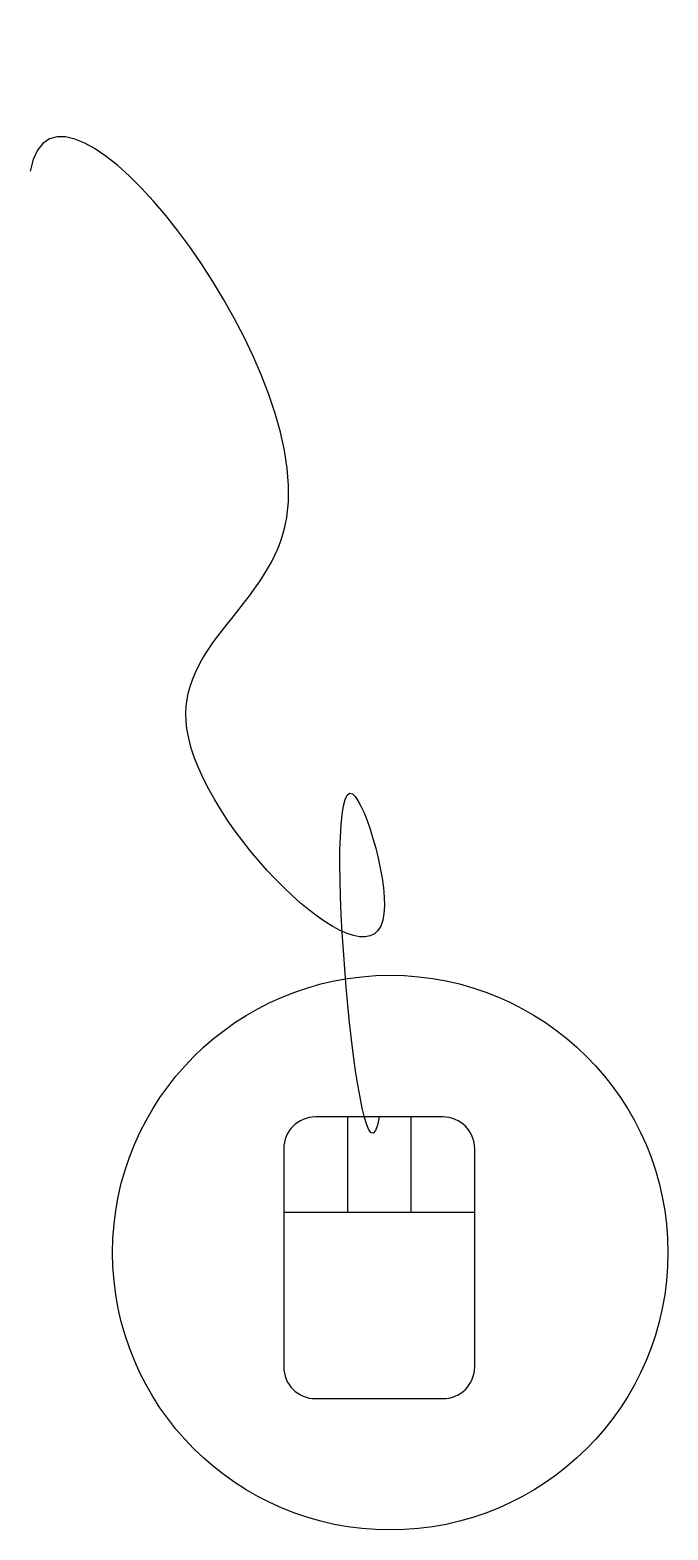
# Model space of a CAD drawing. Header units: millimetres. Extents: x 1334.938 to 1335.129, y 2714.855 to 2715.304.
import ezdxf

# ---------------------------------------------------------------- set-up
doc = ezdxf.new("R2010")
doc.units = ezdxf.units.MM
doc.header["$LTSCALE"] = 10
doc.layers.add('Equipam_informática', color=1, linetype='Continuous')

msp = doc.modelspace()

# ---------------------------------------------------------------- linework, layer by layer
at = {"layer": 'Equipam_informática'}
for p, q in [((1335.06157, 2714.97883), (1335.02357, 2714.97883)), ((1335.03307, 2714.97883), (1335.03307, 2714.95033)), ((1335.05207, 2714.95033), (1335.05207, 2714.97883)), ((1335.01407, 2714.96933), (1335.01407, 2714.90417)), ((1335.07107, 2714.90417), (1335.07107, 2714.96933)), ((1335.07107, 2714.95033), (1335.01407, 2714.95033)), ((1335.02357, 2714.89467), (1335.06157, 2714.89467))]:
    msp.add_line(p, q, dxfattribs=at)
msp.add_circle((1335.04586, 2714.9383), 0.08286, dxfattribs=at)
for centre, start, end in [((1335.02357, 2714.96933), 90, 180), ((1335.06157, 2714.96933), 360, 90), ((1335.02357, 2714.90417), 180, 270), ((1335.06157, 2714.90417), 270, 360)]:
    msp.add_arc(centre, 0.0095, start, end, dxfattribs=at)
at = {"layer": 'Equipam_informática', "start_tangent": (-0.17835, -0.983967), "end_tangent": (-0.17835, -0.983967)}
msp.add_spline([(1335.04257, 2714.97883), (1335.0346, 2715.07532), (1335.04365, 2715.03761), (1334.98519, 2715.09477), (1335.01502, 2715.15794), (1334.93837, 2715.26134)], degree=3, dxfattribs=at)

doc.saveas('drawing.dxf')
